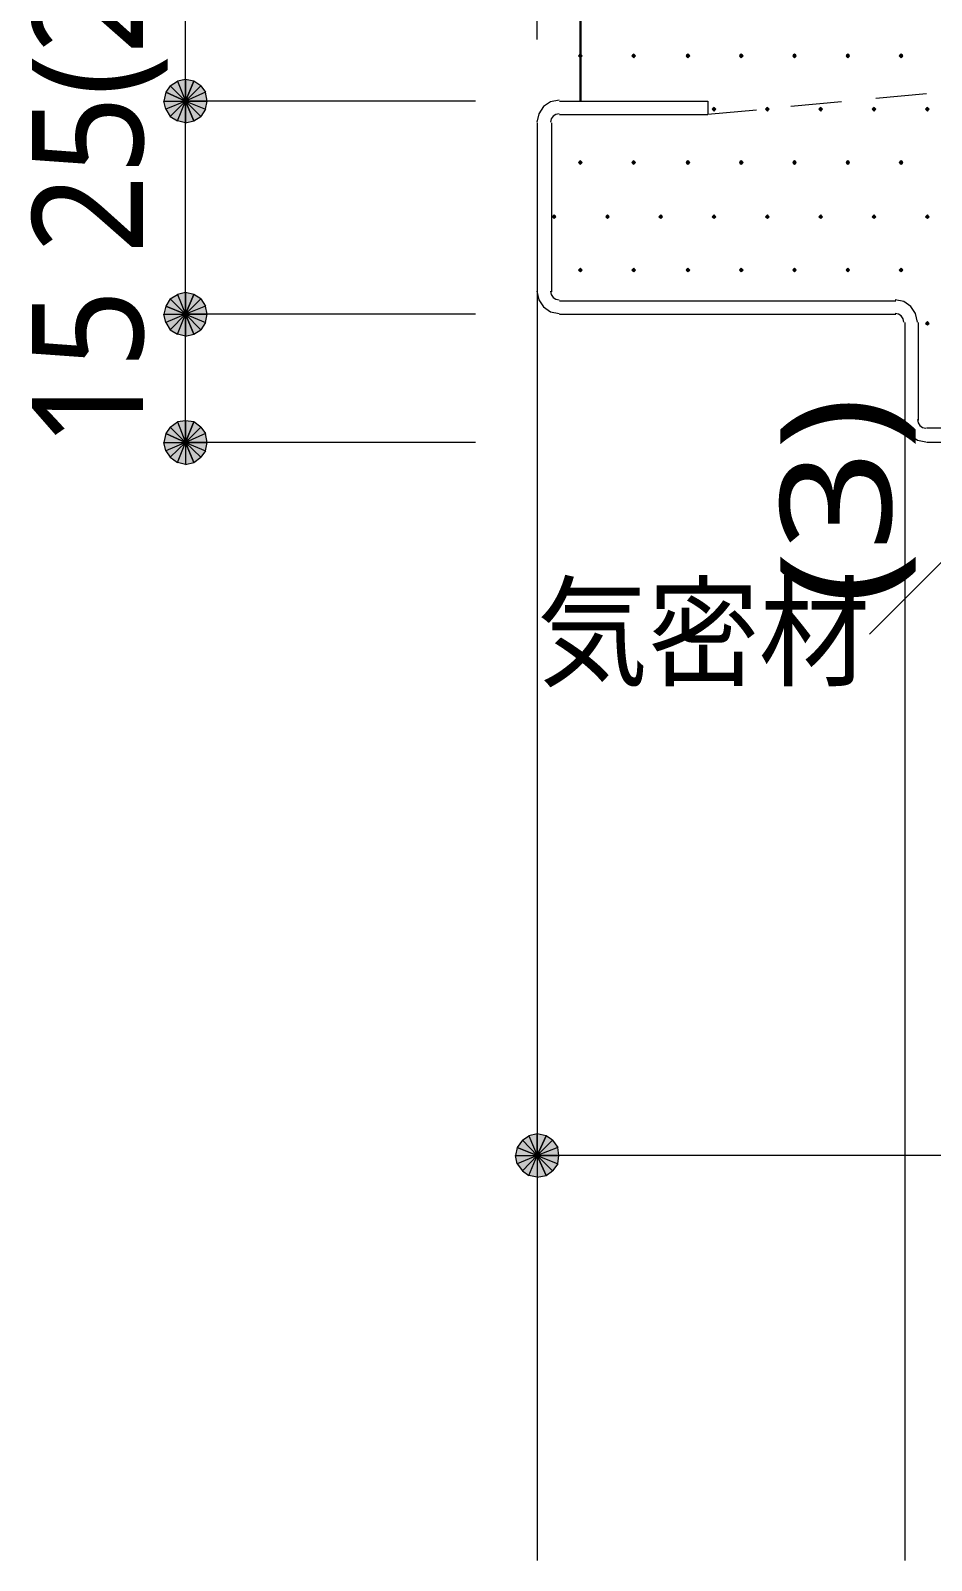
# Model space of a CAD drawing. Header units: millimetres. Extents: x 0 to 420, y 0 to 297.
# Drawn here: x 118.63 to 139.73, y 221.38 to 257.22 of the extents above; entities that cross this region are included whole.
import ezdxf
from ezdxf.enums import TextEntityAlignment as Align

# ---------------------------------------------------------------- set-up
doc = ezdxf.new("R2010")
doc.units = ezdxf.units.MM
doc.styles.add('kst32b', font='NotoSansJP-Variable.ttf')

msp = doc.modelspace()

# ---------------------------------------------------------------- hatches: boundary and pattern name
for points in [[(131.509, 256.667), (131.487, 256.646), (131.466, 256.625), (131.487, 256.604), (131.509, 256.582), (131.53, 256.604), (131.551, 256.625), (131.53, 256.646), (131.509, 256.667)], [(132.757, 256.667), (132.736, 256.646), (132.715, 256.625), (132.736, 256.604), (132.757, 256.582), (132.779, 256.604), (132.8, 256.625), (132.779, 256.646), (132.757, 256.667)], [(134.027, 256.667), (134.006, 256.646), (133.985, 256.625), (134.006, 256.604), (134.027, 256.582), (134.049, 256.604), (134.07, 256.625), (134.049, 256.646), (134.027, 256.667)], [(135.276, 256.667), (135.255, 256.646), (135.234, 256.625), (135.255, 256.604), (135.276, 256.582), (135.297, 256.604), (135.319, 256.625), (135.297, 256.646), (135.276, 256.667)], [(136.525, 256.667), (136.504, 256.646), (136.483, 256.625), (136.504, 256.604), (136.525, 256.582), (136.546, 256.604), (136.567, 256.625), (136.546, 256.646), (136.525, 256.667)], [(137.774, 256.667), (137.753, 256.646), (137.732, 256.625), (137.753, 256.604), (137.774, 256.582), (137.795, 256.604), (137.816, 256.625), (137.795, 256.646), (137.774, 256.667)], [(139.023, 256.667), (139.002, 256.646), (138.98, 256.625), (139.002, 256.604), (139.023, 256.582), (139.044, 256.604), (139.065, 256.625), (139.044, 256.646), (139.023, 256.667)], [(122.449, 256.032), (122.259, 256.074), (122.259, 255.566), (122.449, 256.032)], [(134.641, 255.418), (134.62, 255.397), (134.599, 255.376), (134.62, 255.355), (134.641, 255.333), (134.662, 255.355), (134.684, 255.376), (134.662, 255.397), (134.641, 255.418)], [(135.89, 255.418), (135.869, 255.397), (135.848, 255.376), (135.869, 255.355), (135.89, 255.333), (135.911, 255.355), (135.932, 255.376), (135.911, 255.397), (135.89, 255.418)], [(137.139, 255.418), (137.118, 255.397), (137.096, 255.376), (137.118, 255.355), (137.139, 255.333), (137.16, 255.355), (137.181, 255.376), (137.16, 255.397), (137.139, 255.418)], [(138.388, 255.418), (138.367, 255.397), (138.345, 255.376), (138.367, 255.355), (138.388, 255.333), (138.409, 255.355), (138.43, 255.376), (138.409, 255.397), (138.388, 255.418)], [(139.637, 255.418), (139.615, 255.397), (139.594, 255.376), (139.615, 255.355), (139.637, 255.333), (139.658, 255.355), (139.679, 255.376), (139.658, 255.397), (139.637, 255.418)], [(131.509, 254.169), (131.487, 254.148), (131.466, 254.127), (131.487, 254.106), (131.509, 254.085), (131.53, 254.106), (131.551, 254.127), (131.53, 254.148), (131.509, 254.169)], [(132.757, 254.169), (132.736, 254.148), (132.715, 254.127), (132.736, 254.106), (132.757, 254.085), (132.779, 254.106), (132.8, 254.127), (132.779, 254.148), (132.757, 254.169)], [(134.027, 254.169), (134.006, 254.148), (133.985, 254.127), (134.006, 254.106), (134.027, 254.085), (134.049, 254.106), (134.07, 254.127), (134.049, 254.148), (134.027, 254.169)], [(135.276, 254.169), (135.255, 254.148), (135.234, 254.127), (135.255, 254.106), (135.276, 254.085), (135.297, 254.106), (135.319, 254.127), (135.297, 254.148), (135.276, 254.169)], [(136.525, 254.169), (136.504, 254.148), (136.483, 254.127), (136.504, 254.106), (136.525, 254.085), (136.546, 254.106), (136.567, 254.127), (136.546, 254.148), (136.525, 254.169)], [(137.774, 254.169), (137.753, 254.148), (137.732, 254.127), (137.753, 254.106), (137.774, 254.085), (137.795, 254.106), (137.816, 254.127), (137.795, 254.148), (137.774, 254.169)], [(139.023, 254.169), (139.002, 254.148), (138.98, 254.127), (139.002, 254.106), (139.023, 254.085), (139.044, 254.106), (139.065, 254.127), (139.044, 254.148), (139.023, 254.169)], [(130.895, 252.899), (130.874, 252.878), (130.852, 252.857), (130.874, 252.836), (130.895, 252.815), (130.916, 252.836), (130.937, 252.857), (130.916, 252.878), (130.895, 252.899)], [(132.144, 252.899), (132.122, 252.878), (132.101, 252.857), (132.122, 252.836), (132.144, 252.815), (132.165, 252.836), (132.186, 252.857), (132.165, 252.878), (132.144, 252.899)], [(133.392, 252.899), (133.371, 252.878), (133.35, 252.857), (133.371, 252.836), (133.392, 252.815), (133.413, 252.836), (133.435, 252.857), (133.413, 252.878), (133.392, 252.899)], [(134.641, 252.899), (134.62, 252.878), (134.599, 252.857), (134.62, 252.836), (134.641, 252.815), (134.662, 252.836), (134.684, 252.857), (134.662, 252.878), (134.641, 252.899)], [(135.89, 252.899), (135.869, 252.878), (135.848, 252.857), (135.869, 252.836), (135.89, 252.815), (135.911, 252.836), (135.932, 252.857), (135.911, 252.878), (135.89, 252.899)], [(137.139, 252.899), (137.118, 252.878), (137.096, 252.857), (137.118, 252.836), (137.139, 252.815), (137.16, 252.836), (137.181, 252.857), (137.16, 252.878), (137.139, 252.899)], [(138.388, 252.899), (138.367, 252.878), (138.345, 252.857), (138.367, 252.836), (138.388, 252.815), (138.409, 252.836), (138.43, 252.857), (138.409, 252.878), (138.388, 252.899)], [(139.637, 252.899), (139.615, 252.878), (139.594, 252.857), (139.615, 252.836), (139.637, 252.815), (139.658, 252.836), (139.679, 252.857), (139.658, 252.878), (139.637, 252.899)], [(131.509, 251.65), (131.487, 251.629), (131.466, 251.608), (131.487, 251.587), (131.509, 251.566), (131.53, 251.587), (131.551, 251.608), (131.53, 251.629), (131.509, 251.65)], [(132.757, 251.65), (132.736, 251.629), (132.715, 251.608), (132.736, 251.587), (132.757, 251.566), (132.779, 251.587), (132.8, 251.608), (132.779, 251.629), (132.757, 251.65)], [(134.027, 251.65), (134.006, 251.629), (133.985, 251.608), (134.006, 251.587), (134.027, 251.566), (134.049, 251.587), (134.07, 251.608), (134.049, 251.629), (134.027, 251.65)], [(135.276, 251.65), (135.255, 251.629), (135.234, 251.608), (135.255, 251.587), (135.276, 251.566), (135.297, 251.587), (135.319, 251.608), (135.297, 251.629), (135.276, 251.65)], [(136.525, 251.65), (136.504, 251.629), (136.483, 251.608), (136.504, 251.587), (136.525, 251.566), (136.546, 251.587), (136.567, 251.608), (136.546, 251.629), (136.525, 251.65)], [(137.774, 251.65), (137.753, 251.629), (137.732, 251.608), (137.753, 251.587), (137.774, 251.566), (137.795, 251.587), (137.816, 251.608), (137.795, 251.629), (137.774, 251.65)], [(139.023, 251.65), (139.002, 251.629), (138.98, 251.608), (139.002, 251.587), (139.023, 251.566), (139.044, 251.587), (139.065, 251.608), (139.044, 251.629), (139.023, 251.65)], [(122.449, 251.037), (122.259, 251.079), (122.259, 250.571), (122.449, 251.037)], [(139.637, 250.402), (139.615, 250.38), (139.594, 250.359), (139.615, 250.338), (139.637, 250.317), (139.658, 250.338), (139.679, 250.359), (139.658, 250.38), (139.637, 250.402)], [(122.449, 248.052), (122.259, 248.073), (122.259, 247.565), (122.449, 248.052)], [(130.704, 231.33), (130.493, 231.373), (130.493, 230.865), (130.704, 231.33)]]:
    msp.add_hatch(color=7).paths.add_polyline_path(points)
h = msp.add_hatch(color=7)
h.paths.add_polyline_path([(122.259, 256.074), (122.068, 256.032), (122.259, 255.566), (122.259, 256.074)])
h.paths.add_polyline_path([(122.068, 256.032), (122.259, 255.566), (121.899, 255.926), (122.068, 256.032)])
h.paths.add_polyline_path([(122.259, 255.566), (121.899, 255.926), (121.793, 255.778), (122.259, 255.566)])
h = msp.add_hatch(color=7)
h.paths.add_polyline_path([(122.767, 255.566), (122.724, 255.778), (122.259, 255.566), (122.767, 255.566)])
h.paths.add_polyline_path([(122.724, 255.778), (122.259, 255.566), (122.619, 255.926), (122.724, 255.778)])
h.paths.add_polyline_path([(122.259, 255.566), (122.619, 255.926), (122.449, 256.032), (122.259, 255.566)])
h = msp.add_hatch(color=7)
h.paths.add_polyline_path([(121.793, 255.778), (121.751, 255.566), (122.259, 255.566), (121.793, 255.778)])
h.paths.add_polyline_path([(121.751, 255.566), (122.259, 255.566), (121.793, 255.376), (121.751, 255.566)])
h.paths.add_polyline_path([(122.259, 255.566), (121.793, 255.376), (121.899, 255.206), (122.259, 255.566)])
h = msp.add_hatch(color=7)
h.paths.add_polyline_path([(121.899, 255.206), (122.068, 255.101), (122.259, 255.566), (121.899, 255.206)])
h.paths.add_polyline_path([(122.068, 255.101), (122.259, 255.566), (122.259, 255.058), (122.068, 255.101)])
h.paths.add_polyline_path([(122.259, 255.566), (122.259, 255.058), (122.449, 255.101), (122.259, 255.566)])
h = msp.add_hatch(color=7)
h.paths.add_polyline_path([(122.449, 255.101), (122.619, 255.206), (122.259, 255.566), (122.449, 255.101)])
h.paths.add_polyline_path([(122.619, 255.206), (122.259, 255.566), (122.724, 255.376), (122.619, 255.206)])
h.paths.add_polyline_path([(122.259, 255.566), (122.724, 255.376), (122.767, 255.566), (122.259, 255.566)])
h = msp.add_hatch(color=7)
h.paths.add_polyline_path([(122.259, 251.079), (122.068, 251.037), (122.259, 250.571), (122.259, 251.079)])
h.paths.add_polyline_path([(122.068, 251.037), (122.259, 250.571), (121.899, 250.931), (122.068, 251.037)])
h.paths.add_polyline_path([(122.259, 250.571), (121.899, 250.931), (121.793, 250.762), (122.259, 250.571)])
h = msp.add_hatch(color=7)
h.paths.add_polyline_path([(122.767, 250.571), (122.724, 250.762), (122.259, 250.571), (122.767, 250.571)])
h.paths.add_polyline_path([(122.724, 250.762), (122.259, 250.571), (122.619, 250.931), (122.724, 250.762)])
h.paths.add_polyline_path([(122.259, 250.571), (122.619, 250.931), (122.449, 251.037), (122.259, 250.571)])
h = msp.add_hatch(color=7)
h.paths.add_polyline_path([(121.793, 250.762), (121.751, 250.571), (122.259, 250.571), (121.793, 250.762)])
h.paths.add_polyline_path([(121.751, 250.571), (122.259, 250.571), (121.793, 250.38), (121.751, 250.571)])
h.paths.add_polyline_path([(122.259, 250.571), (121.793, 250.38), (121.899, 250.211), (122.259, 250.571)])
h = msp.add_hatch(color=7)
h.paths.add_polyline_path([(121.899, 250.211), (122.068, 250.105), (122.259, 250.571), (121.899, 250.211)])
h.paths.add_polyline_path([(122.068, 250.105), (122.259, 250.571), (122.259, 250.063), (122.068, 250.105)])
h.paths.add_polyline_path([(122.259, 250.571), (122.259, 250.063), (122.449, 250.105), (122.259, 250.571)])
h = msp.add_hatch(color=7)
h.paths.add_polyline_path([(122.449, 250.105), (122.619, 250.211), (122.259, 250.571), (122.449, 250.105)])
h.paths.add_polyline_path([(122.619, 250.211), (122.259, 250.571), (122.724, 250.38), (122.619, 250.211)])
h.paths.add_polyline_path([(122.259, 250.571), (122.724, 250.38), (122.767, 250.571), (122.259, 250.571)])
h = msp.add_hatch(color=7)
h.paths.add_polyline_path([(122.259, 248.073), (122.068, 248.052), (122.259, 247.565), (122.259, 248.073)])
h.paths.add_polyline_path([(122.068, 248.052), (122.259, 247.565), (121.899, 247.925), (122.068, 248.052)])
h.paths.add_polyline_path([(122.259, 247.565), (121.899, 247.925), (121.793, 247.777), (122.259, 247.565)])
h = msp.add_hatch(color=7)
h.paths.add_polyline_path([(122.767, 247.565), (122.724, 247.777), (122.259, 247.565), (122.767, 247.565)])
h.paths.add_polyline_path([(122.724, 247.777), (122.259, 247.565), (122.619, 247.925), (122.724, 247.777)])
h.paths.add_polyline_path([(122.259, 247.565), (122.619, 247.925), (122.449, 248.052), (122.259, 247.565)])
h = msp.add_hatch(color=7)
h.paths.add_polyline_path([(121.793, 247.777), (121.751, 247.565), (122.259, 247.565), (121.793, 247.777)])
h.paths.add_polyline_path([(121.751, 247.565), (122.259, 247.565), (121.793, 247.375), (121.751, 247.565)])
h.paths.add_polyline_path([(122.259, 247.565), (121.793, 247.375), (121.899, 247.227), (122.259, 247.565)])
h = msp.add_hatch(color=7)
h.paths.add_polyline_path([(121.899, 247.227), (122.068, 247.1), (122.259, 247.565), (121.899, 247.227)])
h.paths.add_polyline_path([(122.068, 247.1), (122.259, 247.565), (122.259, 247.057), (122.068, 247.1)])
h.paths.add_polyline_path([(122.259, 247.565), (122.259, 247.057), (122.449, 247.1), (122.259, 247.565)])
h = msp.add_hatch(color=7)
h.paths.add_polyline_path([(122.449, 247.1), (122.619, 247.227), (122.259, 247.565), (122.449, 247.1)])
h.paths.add_polyline_path([(122.619, 247.227), (122.259, 247.565), (122.724, 247.375), (122.619, 247.227)])
h.paths.add_polyline_path([(122.259, 247.565), (122.724, 247.375), (122.767, 247.565), (122.259, 247.565)])
h = msp.add_hatch(color=7)
h.paths.add_polyline_path([(130.493, 231.373), (130.302, 231.33), (130.493, 230.865), (130.493, 231.373)])
h.paths.add_polyline_path([(130.302, 231.33), (130.493, 230.865), (130.154, 231.225), (130.302, 231.33)])
h.paths.add_polyline_path([(130.493, 230.865), (130.154, 231.225), (130.027, 231.055), (130.493, 230.865)])
h = msp.add_hatch(color=7)
h.paths.add_polyline_path([(131.001, 230.865), (130.979, 231.055), (130.493, 230.865), (131.001, 230.865)])
h.paths.add_polyline_path([(130.979, 231.055), (130.493, 230.865), (130.852, 231.225), (130.979, 231.055)])
h.paths.add_polyline_path([(130.493, 230.865), (130.852, 231.225), (130.704, 231.33), (130.493, 230.865)])
h = msp.add_hatch(color=7)
h.paths.add_polyline_path([(130.027, 231.055), (129.985, 230.865), (130.493, 230.865), (130.027, 231.055)])
h.paths.add_polyline_path([(129.985, 230.865), (130.493, 230.865), (130.027, 230.674), (129.985, 230.865)])
h.paths.add_polyline_path([(130.493, 230.865), (130.027, 230.674), (130.154, 230.505), (130.493, 230.865)])
h = msp.add_hatch(color=7)
h.paths.add_polyline_path([(130.154, 230.505), (130.302, 230.399), (130.493, 230.865), (130.154, 230.505)])
h.paths.add_polyline_path([(130.302, 230.399), (130.493, 230.865), (130.493, 230.357), (130.302, 230.399)])
h.paths.add_polyline_path([(130.493, 230.865), (130.493, 230.357), (130.704, 230.399), (130.493, 230.865)])
h = msp.add_hatch(color=7)
h.paths.add_polyline_path([(130.704, 230.399), (130.852, 230.505), (130.493, 230.865), (130.704, 230.399)])
h.paths.add_polyline_path([(130.852, 230.505), (130.493, 230.865), (130.979, 230.674), (130.852, 230.505)])
h.paths.add_polyline_path([(130.493, 230.865), (130.979, 230.674), (131.001, 230.865), (130.493, 230.865)])

# ---------------------------------------------------------------- linework, layer by layer
at = {"lineweight": 13}
for points in [[(130.493, 257.006), (130.493, 266.933)], [(122.259, 247.565), (122.259, 250.571), (122.259, 255.566), (122.259, 260.583)], [(129.053, 255.566), (122.259, 255.566)], [(131.011, 255.587), (130.809, 255.547), (130.644, 255.436), (130.533, 255.271), (130.492, 255.069)], [(131.022, 255.566), (134.493, 255.566)], [(134.493, 255.566), (134.493, 255.249)], [(137.626, 255.545), (136.44, 255.439)], [(139.615, 255.736), (138.43, 255.63)], [(131.011, 255.27), (130.933, 255.254), (130.869, 255.211), (130.826, 255.147), (130.81, 255.069)], [(131.022, 255.249), (134.493, 255.249)], [(135.636, 255.355), (134.493, 255.249)], [(130.493, 255.058), (130.493, 251.1)], [(130.831, 255.058), (130.831, 251.1)], [(130.492, 251.111), (130.533, 250.909), (130.644, 250.744), (130.809, 250.633), (131.011, 250.592)], [(130.493, 251.1), (130.493, 221.382)], [(130.81, 251.111), (130.826, 251.032), (130.869, 250.969), (130.933, 250.925), (131.011, 250.91)], [(131.022, 250.888), (138.896, 250.888)], [(139.404, 250.391), (139.363, 250.593), (139.252, 250.758), (139.087, 250.869), (138.885, 250.91)], [(129.053, 250.571), (122.259, 250.571)], [(131.022, 250.571), (138.896, 250.571)], [(139.086, 250.391), (139.07, 250.469), (139.027, 250.533), (138.963, 250.576), (138.885, 250.592)], [(139.107, 250.38), (139.107, 248.095)], [(139.425, 250.38), (139.425, 248.095)], [(144.039, 248.835), (138.282, 243.078)], [(139.086, 248.105), (139.127, 247.903), (139.238, 247.738), (139.403, 247.627), (139.605, 247.587)], [(139.107, 248.095), (139.107, 221.382)], [(139.404, 248.105), (139.419, 248.027), (139.463, 247.963), (139.526, 247.92), (139.605, 247.904)], [(144.971, 247.904), (139.615, 247.904)], [(129.053, 247.565), (122.259, 247.565)], [(144.971, 247.565), (139.615, 247.565)], [(154.496, 230.865), (130.493, 230.865)]]:
    msp.add_lwpolyline(points, dxfattribs=at)
at = {"lineweight": 30}
msp.add_lwpolyline([(131.509, 260.583), (131.509, 255.566)], dxfattribs=at)
at = {"lineweight": 0}
for points in [[(131.509, 256.667), (131.487, 256.646), (131.466, 256.625), (131.487, 256.604), (131.509, 256.582), (131.53, 256.604), (131.551, 256.625), (131.53, 256.646)], [(132.757, 256.667), (132.736, 256.646), (132.715, 256.625), (132.736, 256.604), (132.757, 256.582), (132.779, 256.604), (132.8, 256.625), (132.779, 256.646)], [(134.027, 256.667), (134.006, 256.646), (133.985, 256.625), (134.006, 256.604), (134.027, 256.582), (134.049, 256.604), (134.07, 256.625), (134.049, 256.646)], [(135.276, 256.667), (135.255, 256.646), (135.234, 256.625), (135.255, 256.604), (135.276, 256.582), (135.297, 256.604), (135.319, 256.625), (135.297, 256.646)], [(136.525, 256.667), (136.504, 256.646), (136.483, 256.625), (136.504, 256.604), (136.525, 256.582), (136.546, 256.604), (136.567, 256.625), (136.546, 256.646)], [(137.774, 256.667), (137.753, 256.646), (137.732, 256.625), (137.753, 256.604), (137.774, 256.582), (137.795, 256.604), (137.816, 256.625), (137.795, 256.646)], [(139.023, 256.667), (139.002, 256.646), (138.98, 256.625), (139.002, 256.604), (139.023, 256.582), (139.044, 256.604), (139.065, 256.625), (139.044, 256.646)], [(122.259, 255.566), (121.899, 255.926), (121.793, 255.778)], [(122.068, 256.032), (122.259, 255.566), (121.899, 255.926)], [(122.259, 256.074), (122.068, 256.032), (122.259, 255.566)], [(122.449, 256.032), (122.259, 256.074), (122.259, 255.566)], [(122.259, 255.566), (122.619, 255.926), (122.449, 256.032)], [(122.724, 255.778), (122.259, 255.566), (122.619, 255.926)], [(121.793, 255.778), (121.751, 255.566), (122.259, 255.566)], [(121.751, 255.566), (122.259, 255.566), (121.793, 255.376)], [(122.259, 255.566), (121.793, 255.376), (121.899, 255.206)], [(121.899, 255.206), (122.068, 255.101), (122.259, 255.566)], [(122.068, 255.101), (122.259, 255.566), (122.259, 255.058)], [(122.767, 255.566), (122.724, 255.778), (122.259, 255.566)], [(122.259, 255.566), (122.259, 255.058), (122.449, 255.101)], [(122.449, 255.101), (122.619, 255.206), (122.259, 255.566)], [(122.619, 255.206), (122.259, 255.566), (122.724, 255.376)], [(122.259, 255.566), (122.724, 255.376), (122.767, 255.566)], [(134.641, 255.418), (134.62, 255.397), (134.599, 255.376), (134.62, 255.355), (134.641, 255.333), (134.662, 255.355), (134.684, 255.376), (134.662, 255.397)], [(135.89, 255.418), (135.869, 255.397), (135.848, 255.376), (135.869, 255.355), (135.89, 255.333), (135.911, 255.355), (135.932, 255.376), (135.911, 255.397)], [(137.139, 255.418), (137.118, 255.397), (137.096, 255.376), (137.118, 255.355), (137.139, 255.333), (137.16, 255.355), (137.181, 255.376), (137.16, 255.397)], [(138.388, 255.418), (138.367, 255.397), (138.345, 255.376), (138.367, 255.355), (138.388, 255.333), (138.409, 255.355), (138.43, 255.376), (138.409, 255.397)], [(139.637, 255.418), (139.615, 255.397), (139.594, 255.376), (139.615, 255.355), (139.637, 255.333), (139.658, 255.355), (139.679, 255.376), (139.658, 255.397)], [(131.509, 254.169), (131.487, 254.148), (131.466, 254.127), (131.487, 254.106), (131.509, 254.085), (131.53, 254.106), (131.551, 254.127), (131.53, 254.148)], [(132.757, 254.169), (132.736, 254.148), (132.715, 254.127), (132.736, 254.106), (132.757, 254.085), (132.779, 254.106), (132.8, 254.127), (132.779, 254.148)], [(134.027, 254.169), (134.006, 254.148), (133.985, 254.127), (134.006, 254.106), (134.027, 254.085), (134.049, 254.106), (134.07, 254.127), (134.049, 254.148)], [(135.276, 254.169), (135.255, 254.148), (135.234, 254.127), (135.255, 254.106), (135.276, 254.085), (135.297, 254.106), (135.319, 254.127), (135.297, 254.148)], [(136.525, 254.169), (136.504, 254.148), (136.483, 254.127), (136.504, 254.106), (136.525, 254.085), (136.546, 254.106), (136.567, 254.127), (136.546, 254.148)], [(137.774, 254.169), (137.753, 254.148), (137.732, 254.127), (137.753, 254.106), (137.774, 254.085), (137.795, 254.106), (137.816, 254.127), (137.795, 254.148)], [(139.023, 254.169), (139.002, 254.148), (138.98, 254.127), (139.002, 254.106), (139.023, 254.085), (139.044, 254.106), (139.065, 254.127), (139.044, 254.148)], [(130.895, 252.899), (130.874, 252.878), (130.852, 252.857), (130.874, 252.836), (130.895, 252.815), (130.916, 252.836), (130.937, 252.857), (130.916, 252.878)], [(132.144, 252.899), (132.122, 252.878), (132.101, 252.857), (132.122, 252.836), (132.144, 252.815), (132.165, 252.836), (132.186, 252.857), (132.165, 252.878)], [(133.392, 252.899), (133.371, 252.878), (133.35, 252.857), (133.371, 252.836), (133.392, 252.815), (133.413, 252.836), (133.435, 252.857), (133.413, 252.878)], [(134.641, 252.899), (134.62, 252.878), (134.599, 252.857), (134.62, 252.836), (134.641, 252.815), (134.662, 252.836), (134.684, 252.857), (134.662, 252.878)], [(135.89, 252.899), (135.869, 252.878), (135.848, 252.857), (135.869, 252.836), (135.89, 252.815), (135.911, 252.836), (135.932, 252.857), (135.911, 252.878)], [(137.139, 252.899), (137.118, 252.878), (137.096, 252.857), (137.118, 252.836), (137.139, 252.815), (137.16, 252.836), (137.181, 252.857), (137.16, 252.878)], [(138.388, 252.899), (138.367, 252.878), (138.345, 252.857), (138.367, 252.836), (138.388, 252.815), (138.409, 252.836), (138.43, 252.857), (138.409, 252.878)], [(139.637, 252.899), (139.615, 252.878), (139.594, 252.857), (139.615, 252.836), (139.637, 252.815), (139.658, 252.836), (139.679, 252.857), (139.658, 252.878)], [(131.509, 251.65), (131.487, 251.629), (131.466, 251.608), (131.487, 251.587), (131.509, 251.566), (131.53, 251.587), (131.551, 251.608), (131.53, 251.629)], [(132.757, 251.65), (132.736, 251.629), (132.715, 251.608), (132.736, 251.587), (132.757, 251.566), (132.779, 251.587), (132.8, 251.608), (132.779, 251.629)], [(134.027, 251.65), (134.006, 251.629), (133.985, 251.608), (134.006, 251.587), (134.027, 251.566), (134.049, 251.587), (134.07, 251.608), (134.049, 251.629)], [(135.276, 251.65), (135.255, 251.629), (135.234, 251.608), (135.255, 251.587), (135.276, 251.566), (135.297, 251.587), (135.319, 251.608), (135.297, 251.629)], [(136.525, 251.65), (136.504, 251.629), (136.483, 251.608), (136.504, 251.587), (136.525, 251.566), (136.546, 251.587), (136.567, 251.608), (136.546, 251.629)], [(137.774, 251.65), (137.753, 251.629), (137.732, 251.608), (137.753, 251.587), (137.774, 251.566), (137.795, 251.587), (137.816, 251.608), (137.795, 251.629)], [(139.023, 251.65), (139.002, 251.629), (138.98, 251.608), (139.002, 251.587), (139.023, 251.566), (139.044, 251.587), (139.065, 251.608), (139.044, 251.629)], [(122.259, 250.571), (121.899, 250.931), (121.793, 250.762)], [(122.068, 251.037), (122.259, 250.571), (121.899, 250.931)], [(122.259, 251.079), (122.068, 251.037), (122.259, 250.571)], [(122.449, 251.037), (122.259, 251.079), (122.259, 250.571)], [(122.259, 250.571), (122.619, 250.931), (122.449, 251.037)], [(122.724, 250.762), (122.259, 250.571), (122.619, 250.931)], [(121.793, 250.762), (121.751, 250.571), (122.259, 250.571)], [(121.751, 250.571), (122.259, 250.571), (121.793, 250.38)], [(122.259, 250.571), (121.793, 250.38), (121.899, 250.211)], [(121.899, 250.211), (122.068, 250.105), (122.259, 250.571)], [(122.068, 250.105), (122.259, 250.571), (122.259, 250.063)], [(122.767, 250.571), (122.724, 250.762), (122.259, 250.571)], [(122.259, 250.571), (122.259, 250.063), (122.449, 250.105)], [(122.449, 250.105), (122.619, 250.211), (122.259, 250.571)], [(122.619, 250.211), (122.259, 250.571), (122.724, 250.38)], [(122.259, 250.571), (122.724, 250.38), (122.767, 250.571)], [(139.637, 250.402), (139.615, 250.38), (139.594, 250.359), (139.615, 250.338), (139.637, 250.317), (139.658, 250.338), (139.679, 250.359), (139.658, 250.38)], [(122.068, 248.052), (122.259, 247.565), (121.899, 247.925)], [(122.259, 248.073), (122.068, 248.052), (122.259, 247.565)], [(122.449, 248.052), (122.259, 248.073), (122.259, 247.565)], [(122.259, 247.565), (122.619, 247.925), (122.449, 248.052)], [(121.793, 247.777), (121.751, 247.565), (122.259, 247.565)], [(122.259, 247.565), (121.899, 247.925), (121.793, 247.777)], [(122.724, 247.777), (122.259, 247.565), (122.619, 247.925)], [(122.767, 247.565), (122.724, 247.777), (122.259, 247.565)], [(121.751, 247.565), (122.259, 247.565), (121.793, 247.375)], [(122.259, 247.565), (121.793, 247.375), (121.899, 247.227)], [(121.899, 247.227), (122.068, 247.1), (122.259, 247.565)], [(122.068, 247.1), (122.259, 247.565), (122.259, 247.057)], [(122.259, 247.565), (122.259, 247.057), (122.449, 247.1)], [(122.449, 247.1), (122.619, 247.227), (122.259, 247.565)], [(122.619, 247.227), (122.259, 247.565), (122.724, 247.375)], [(122.259, 247.565), (122.724, 247.375), (122.767, 247.565)], [(130.493, 230.865), (130.154, 231.225), (130.027, 231.055)], [(130.302, 231.33), (130.493, 230.865), (130.154, 231.225)], [(130.493, 231.373), (130.302, 231.33), (130.493, 230.865)], [(130.704, 231.33), (130.493, 231.373), (130.493, 230.865)], [(130.493, 230.865), (130.852, 231.225), (130.704, 231.33)], [(130.979, 231.055), (130.493, 230.865), (130.852, 231.225)], [(130.027, 231.055), (129.985, 230.865), (130.493, 230.865)], [(129.985, 230.865), (130.493, 230.865), (130.027, 230.674)], [(130.493, 230.865), (130.027, 230.674), (130.154, 230.505)], [(130.154, 230.505), (130.302, 230.399), (130.493, 230.865)], [(130.302, 230.399), (130.493, 230.865), (130.493, 230.357)], [(131.001, 230.865), (130.979, 231.055), (130.493, 230.865)], [(130.493, 230.865), (130.493, 230.357), (130.704, 230.399)], [(130.704, 230.399), (130.852, 230.505), (130.493, 230.865)], [(130.852, 230.505), (130.493, 230.865), (130.979, 230.674)], [(130.493, 230.865), (130.979, 230.674), (131.001, 230.865)]]:
    msp.add_lwpolyline(points, close=True, dxfattribs=at)

# ---------------------------------------------------------------- texts
at = {"style": 'kst32b'}
for s, height, p, p2 in [('15 25(25)', 2.5989, (121.264, 247.459), (121.264, 261.323)), ('(3)', 2.5989, (138.79, 243.776), (138.79, 248.649)), ('気密材', 2.0791, (130.493, 242.083), (138.289, 242.083))]:
    msp.add_text(s, height=height, dxfattribs=at).set_placement(p, p2, align=Align.FIT)

doc.saveas('drawing.dxf')
